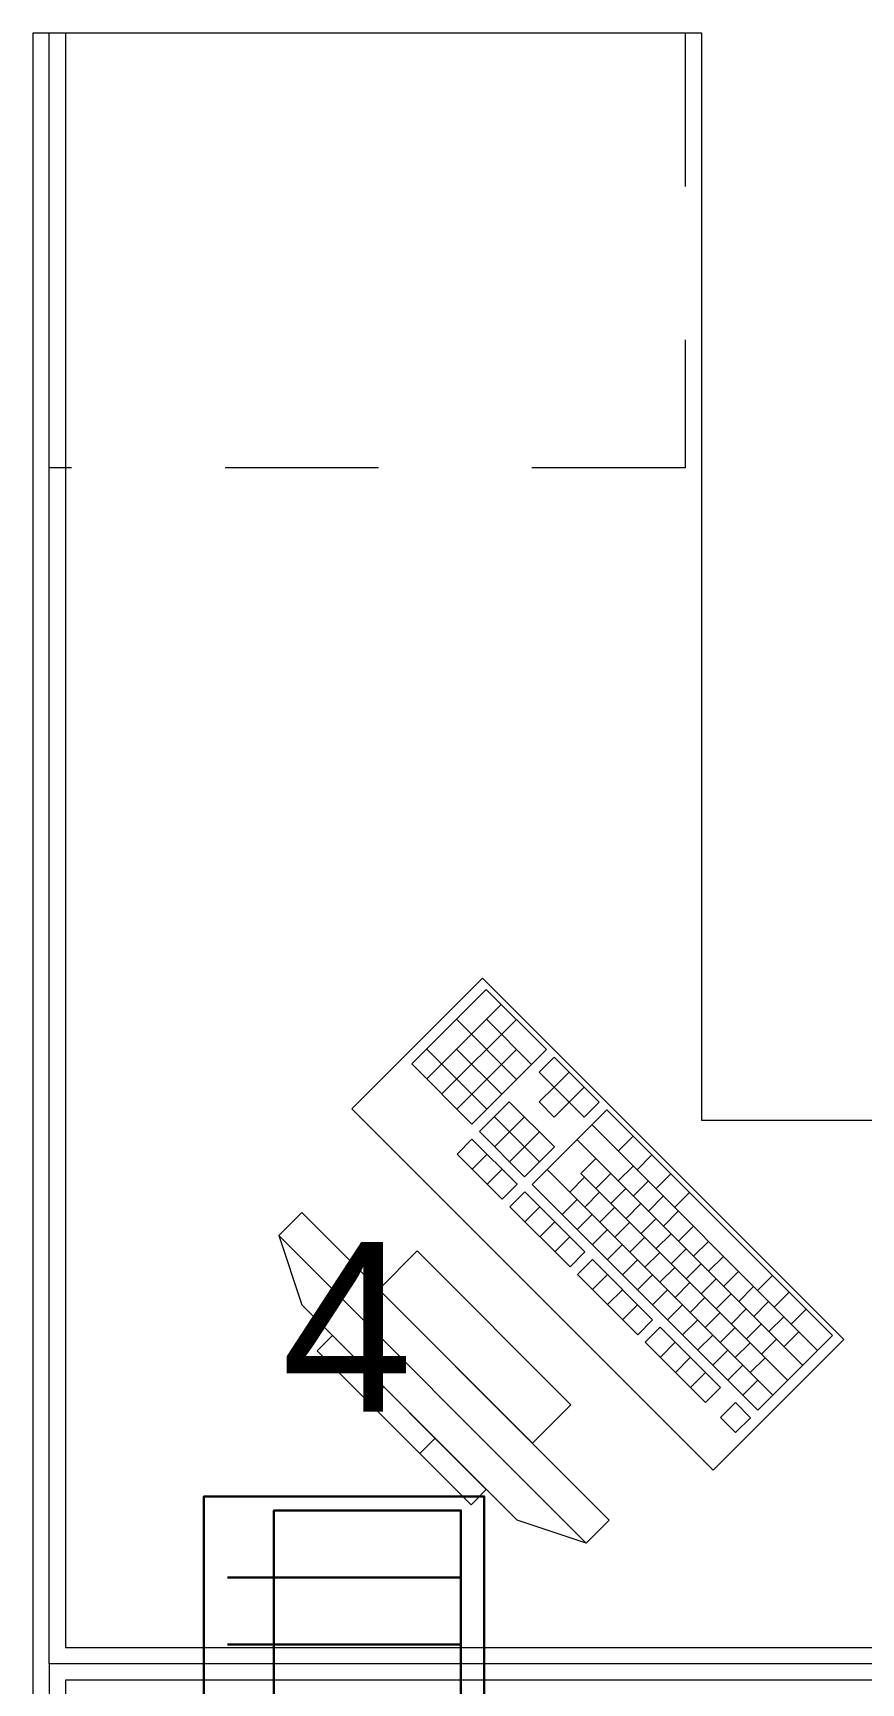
# Model space of a CAD drawing. Header units: inches. Extents: x -19 to 5698, y -728 to 92.
# Drawn here: x 110.536 to 111.298, y 25.898 to 27.416 of the extents above; entities that cross this region are included whole.
import ezdxf

# ---------------------------------------------------------------- set-up
doc = ezdxf.new("R2010")
doc.units = ezdxf.units.IN
doc.header["$MEASUREMENT"] = 0
doc.linetypes.add('HIDDEN', pattern=[0.375, 0.25, -0.125])
doc.linetypes.add('Rayas', pattern=[0.282222, 0.141111, -0.141111])
doc.layers.get('0').update_dxf_attribs({"color": 61})
doc.layers.add('00 conduct tomacorr', color=120, linetype='HIDDEN', lineweight=30)
doc.layers.add('00 IE LUZ EMERGENCIA', color=253, linetype='Continuous', lineweight=0)
doc.layers.add('Interior - Mobiliario', color=7, linetype='Continuous')
doc.styles.add('Annotative', font='arial.ttf')

# ---------------------------------------------------------------- blocks, each defined once
blk = doc.blocks.new('CAJA POP UP 6 MODULOS')
at = {"layer": '00 conduct tomacorr', "linetype": 'Continuous'}
for p, q in [((-0.095, -0.165), (-0.095, -0.0151)), ((-0.052, -0.165), (-0.052, -0.0151)), ((0.052, -0.165), (0.052, -0.0151)), ((0.095, -0.165), (0.095, -0.0151)), ((0, -0.165), (0, -0.18))]:
    blk.add_line(p, q, dxfattribs=at)
for points in [[(-0.147, 0), (0.147, 0), (0.147, -0.18), (-0.147, -0.18)], [(0, 0), (0.147, 0), (0.147, -0.18), (0, -0.18)]]:
    blk.add_lwpolyline(points, close=True, dxfattribs=at)
for points in [[(-0.138, -0.045), (-0.009, -0.045), (-0.009, -0.165), (-0.138, -0.165), (-0.138, -0.045)], [(0.009, -0.045), (0.138, -0.045), (0.138, -0.165), (0.009, -0.165), (0.009, -0.045)]]:
    blk.add_lwpolyline(points, dxfattribs=at)
at = {"color": 1, "insert": (-0.1807, -0.168), "char_height": 0.05, "attachment_point": 1, "rotation": 180}
blk.add_mtext_dynamic_manual_height_columns('{\\fVerdana|b0|i0|c0|p34;2T}', width=0.000481, gutter_width=0.1561, heights=[0], dxfattribs=at)

msp = doc.modelspace()

# ---------------------------------------------------------------- linework, layer by layer
at = {"layer": 'Interior - Mobiliario', "color": 175, "linetype": 'Continuous', "lineweight": 13}
for p, q in [((110.536, 27.416), (110.566, 27.416)), ((110.536, 25.931), (110.536, 27.416)), ((110.566, 27.416), (110.566, 25.931)), ((110.953, 26.5364), (110.8844, 26.4679)), ((111.0083, 26.4811), (110.953, 26.5364)), ((110.9668, 26.5226), (110.8982, 26.454)), ((110.9807, 26.5088), (110.9121, 26.4402)), ((110.9809, 26.4536), (110.9255, 26.509)), ((110.9946, 26.4673), (110.9531, 26.5089)), ((110.9535, 26.4262), (110.8981, 26.4816)), ((110.9672, 26.4399), (110.9257, 26.4815)), ((110.9808, 26.4812), (110.9259, 26.4263)), ((110.9398, 26.4125), (111.0083, 26.4811)), ((110.8844, 26.4679), (110.9398, 26.4125)), ((111.0153, 26.4741), (111.0016, 26.4604)), ((111.0568, 26.4326), (111.0153, 26.4741)), ((111.0016, 26.4604), (111.0154, 26.4466)), ((111.0291, 26.4603), (111.0154, 26.4466)), ((111.0154, 26.4466), (111.0017, 26.4329)), ((111.0293, 26.4327), (111.0154, 26.4466)), ((111.043, 26.4464), (111.0293, 26.4327)), ((110.9741, 26.433), (110.9467, 26.4056)), ((111.0157, 26.3915), (110.9741, 26.433)), ((111.0637, 26.4257), (110.9952, 26.3571)), ((111.0017, 26.4329), (111.0155, 26.419)), ((111.0155, 26.419), (111.0293, 26.4327)), ((111.0293, 26.4327), (111.0431, 26.4189)), ((111.0431, 26.4189), (111.0568, 26.4326)), ((111.2715, 26.218), (111.0637, 26.4257)), ((110.9467, 26.4056), (110.9882, 26.364)), ((111.002, 26.3777), (110.9604, 26.4193)), ((110.988, 26.4191), (110.9606, 26.3917)), ((111.0018, 26.4053), (110.9744, 26.3779)), ((111.2577, 26.2042), (111.05, 26.412)), ((110.9398, 26.3987), (110.9261, 26.385)), ((110.9814, 26.3572), (110.9398, 26.3987)), ((110.9882, 26.364), (111.0157, 26.3915)), ((111.244, 26.1905), (111.0363, 26.3982)), ((111.088, 26.4014), (111.0743, 26.3877)), ((110.9261, 26.385), (110.9677, 26.3435)), ((110.9537, 26.3849), (110.94, 26.3711)), ((111.0536, 26.3809), (111.0399, 26.3672)), ((111.1053, 26.3841), (111.0916, 26.3704)), ((110.9675, 26.371), (110.9538, 26.3573)), ((111.2166, 26.1631), (111.0089, 26.3708)), ((111.0434, 26.3638), (111.0297, 26.35)), ((111.2303, 26.1768), (111.0399, 26.3672)), ((111.0675, 26.3671), (111.0538, 26.3534)), ((111.0881, 26.3739), (111.0744, 26.3602)), ((111.102, 26.36), (111.0882, 26.3463)), ((111.1226, 26.3668), (111.1089, 26.3531)), ((110.9677, 26.3435), (110.9814, 26.3572)), ((110.9883, 26.3502), (110.9746, 26.3365)), ((111.0437, 26.2949), (110.9883, 26.3502)), ((110.9952, 26.3571), (111.2029, 26.1494)), ((111.0572, 26.3499), (111.0435, 26.3362)), ((111.0813, 26.3532), (111.0676, 26.3395)), ((111.1158, 26.3462), (111.1021, 26.3325)), ((111.1399, 26.3495), (111.1262, 26.3358)), ((110.7833, 26.3311), (110.7621, 26.3099)), ((111.0661, 26.0483), (110.7833, 26.3311)), ((110.9746, 26.3365), (111.03, 26.2811)), ((111.0022, 26.3364), (110.9884, 26.3227)), ((111.0366, 26.3431), (111.0229, 26.3294)), ((111.0504, 26.3293), (111.0367, 26.3156)), ((111.0711, 26.3361), (111.0574, 26.3223)), ((111.0952, 26.3394), (111.0815, 26.3257)), ((111.1296, 26.3323), (111.1159, 26.3186)), ((111.016, 26.3225), (111.0023, 26.3088)), ((111.0643, 26.3154), (111.0506, 26.3017)), ((111.0849, 26.3222), (111.0712, 26.3085)), ((111.109, 26.3255), (111.0953, 26.3118)), ((111.1435, 26.3185), (111.1298, 26.3048)), ((110.7621, 26.3099), (111.0449, 26.0271)), ((110.7621, 26.3099), (110.7833, 26.2463)), ((111.0299, 26.3087), (111.0161, 26.295)), ((111.0781, 26.3016), (111.0644, 26.2879)), ((111.0988, 26.3084), (111.085, 26.2947)), ((111.1229, 26.3117), (111.1091, 26.298)), ((111.1573, 26.3046), (111.1436, 26.2909)), ((110.8894, 26.2958), (110.854, 26.2604)), ((111.0308, 26.1544), (110.8894, 26.2958)), ((111.03, 26.2811), (111.0437, 26.2949)), ((111.0506, 26.2879), (111.0369, 26.2742)), ((111.106, 26.2325), (111.0506, 26.2879)), ((111.092, 26.2877), (111.0783, 26.274)), ((111.1126, 26.2945), (111.0989, 26.2808)), ((111.1367, 26.2978), (111.123, 26.2841)), ((111.1506, 26.284), (111.1368, 26.2703)), ((111.1712, 26.2908), (111.1575, 26.2771)), ((111.0369, 26.2742), (111.0923, 26.2188)), ((111.0645, 26.2741), (111.0508, 26.2604)), ((111.1058, 26.2739), (111.0921, 26.2602)), ((111.1265, 26.2807), (111.1127, 26.267)), ((111.1644, 26.2702), (111.1507, 26.2564)), ((111.185, 26.2769), (111.1713, 26.2632)), ((111.2161, 26.2733), (111.2023, 26.2596)), ((110.854, 26.2604), (110.9954, 26.119)), ((111.0783, 26.2602), (111.0646, 26.2465)), ((111.1197, 26.26), (111.106, 26.2463)), ((111.1403, 26.2668), (111.1266, 26.2531)), ((111.1541, 26.253), (111.1404, 26.2393)), ((111.1782, 26.2563), (111.1645, 26.2426)), ((111.1989, 26.2631), (111.1852, 26.2494)), ((111.2316, 26.2578), (111.2179, 26.2441)), ((110.9813, 26.0483), (110.7833, 26.2463)), ((111.0922, 26.2464), (111.0785, 26.2327)), ((111.1335, 26.2462), (111.1198, 26.2325)), ((111.168, 26.2391), (111.1543, 26.2254)), ((111.1921, 26.2425), (111.1784, 26.2287)), ((111.2127, 26.2492), (111.199, 26.2355)), ((111.2472, 26.2422), (111.2335, 26.2285)), ((111.0923, 26.2188), (111.106, 26.2325)), ((111.1129, 26.2256), (111.0992, 26.2119)), ((111.1683, 26.1702), (111.1129, 26.2256)), ((111.1474, 26.2323), (111.1336, 26.2186)), ((111.1818, 26.2253), (111.1681, 26.2116)), ((111.2059, 26.2286), (111.1922, 26.2149)), ((111.2266, 26.2354), (111.2129, 26.2217)), ((110.8116, 26.218), (110.7974, 26.2039)), ((110.953, 26.0766), (110.8116, 26.218)), ((111.0992, 26.2119), (111.1546, 26.1565)), ((111.1268, 26.2118), (111.1131, 26.1981)), ((111.1612, 26.2185), (111.1475, 26.2048)), ((111.1957, 26.2114), (111.182, 26.1977)), ((111.2029, 26.1494), (111.2715, 26.218)), ((111.2198, 26.2148), (111.2061, 26.201)), ((111.2404, 26.2216), (111.2267, 26.2078)), ((110.7974, 26.2039), (110.9389, 26.0624)), ((111.1406, 26.1979), (111.1269, 26.1842)), ((111.1751, 26.2046), (111.1613, 26.1909)), ((111.2095, 26.1976), (111.1958, 26.1839)), ((111.1545, 26.1841), (111.1408, 26.1704)), ((111.1889, 26.1908), (111.1752, 26.1771)), ((111.2027, 26.1769), (111.189, 26.1632)), ((110.8587, 26.1709), (110.8446, 26.1567)), ((111.1546, 26.1565), (111.1683, 26.1702)), ((110.9954, 26.119), (111.0308, 26.1544)), ((111.1822, 26.1564), (111.1685, 26.1427)), ((111.196, 26.1425), (111.1822, 26.1564)), ((111.1685, 26.1427), (111.1823, 26.1288)), ((111.1823, 26.1288), (111.196, 26.1425)), ((110.9059, 26.1237), (110.8917, 26.1096)), ((110.9389, 26.0624), (110.953, 26.0766)), ((111.0449, 26.0271), (110.9813, 26.0483)), ((111.0449, 26.0271), (111.0661, 26.0483)), ((110.536, 25.901), (110.536, 25.931)), ((110.566, 25.931), (111.851, 25.931)), ((110.536, 24.416), (110.536, 25.901)), ((110.566, 25.901), (110.566, 24.416)), ((111.851, 25.901), (110.566, 25.901))]:
    msp.add_line(p, q, dxfattribs=at)
at = {"layer": 'Interior - Mobiliario', "color": 175, "linetype": 'Rayas', "lineweight": 13}
for p, q in [((111.136, 27.416), (111.136, 27.016)), ((111.136, 27.016), (110.551, 27.016))]:
    msp.add_line(p, q, dxfattribs=at)
at = {"layer": 'Interior - Mobiliario', "color": 175, "linetype": 'Continuous', "lineweight": 13, "flags": 128}
for points in [[(110.551, 25.916), (110.551, 27.416), (111.151, 27.416), (111.151, 26.416), (111.851, 26.416), (111.851, 25.916)], [(111.1616, 26.0943), (111.2818, 26.2145), (110.9495, 26.5468), (110.8293, 26.4266)], [(110.551, 25.916), (110.551, 24.416), (111.151, 24.416), (111.151, 25.416), (111.851, 25.416), (111.851, 25.916)]]:
    msp.add_lwpolyline(points, close=True, dxfattribs=at)

# ---------------------------------------------------------------- block references
at = {"layer": '00 conduct tomacorr', "xscale": 1.432830642179531, "yscale": 1.432830642179531, "zscale": 1.432830642179531, "rotation": 89.99999999999993}
msp.add_blockref('CAJA POP UP 6 MODULOS', (110.6932, 25.8595), dxfattribs=at)

# ---------------------------------------------------------------- texts
at = {"layer": '00 IE LUZ EMERGENCIA', "style": 'Annotative'}
msp.add_attdef('4', (110.7642, 26.148), '', height=0.1562, dxfattribs=at)

doc.saveas('drawing.dxf')
